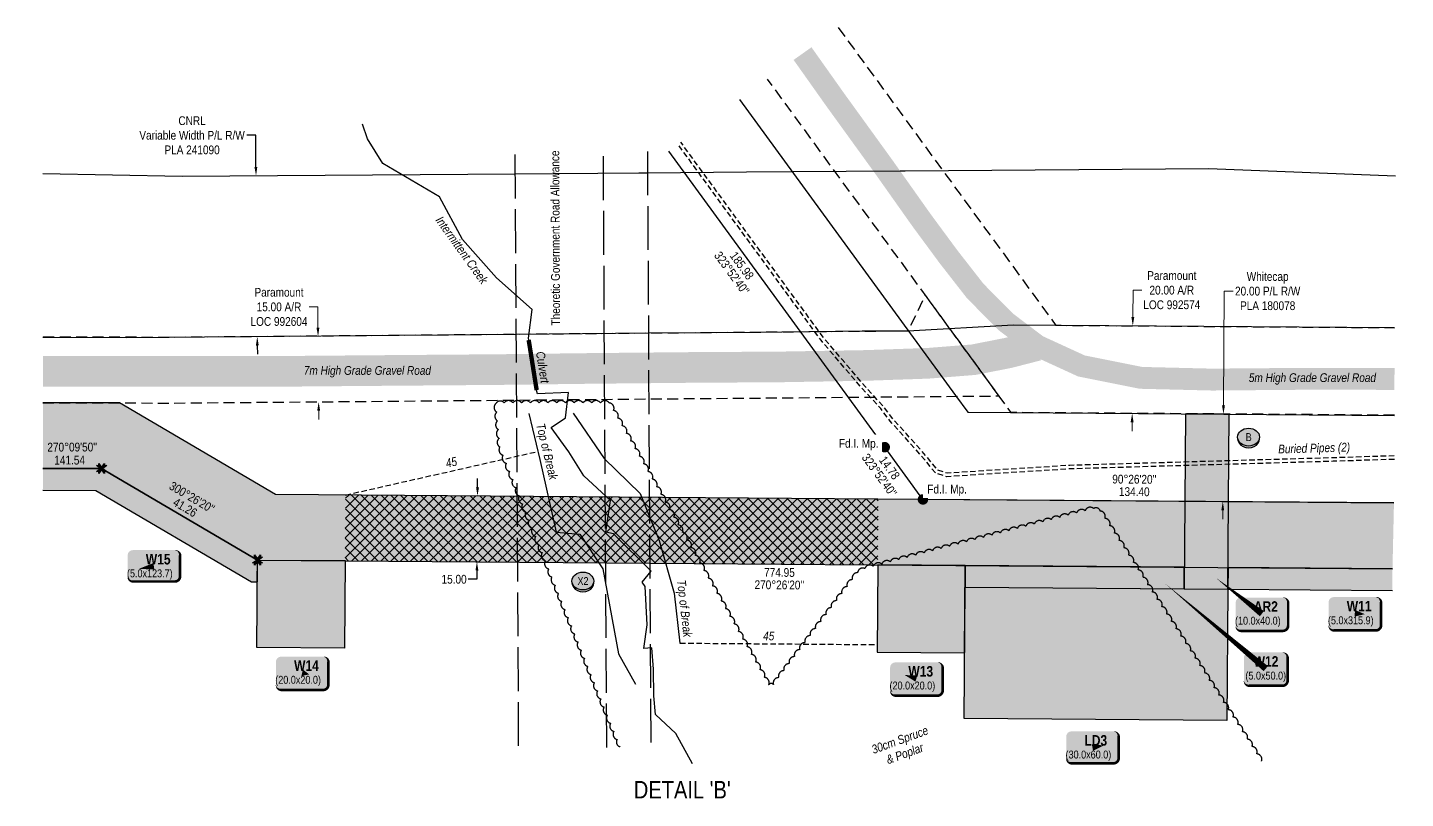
# Model space of a CAD drawing. Extents: x 521099 to 549685, y 6023217 to 6034691.
# Drawn here: x 530875 to 532448, y 6029179 to 6030059 of the extents above; entities that cross this region are included whole.
import ezdxf
from ezdxf.enums import TextEntityAlignment as Align

# ---------------------------------------------------------------- set-up
doc = ezdxf.new("R2010")
doc.units = 0
doc.header["$LTSCALE"] = 5
doc.header["$PDSIZE"] = 0.5
for name, pattern in [('0', [1, 1, 0]), ('foc-ACCESSROAD', [3.75, 2.5, -1.25]), ('foc-TIELINE', [1.875, 1.25, -0.625]), ('foc-TOPO', [1, 0.2, -0.8]), ('foc-UNSURVEYED', [12.5, 10, -2.5]), ('UG_PIPE', [1.875, 1.25, -0.625])]:
    doc.linetypes.add(name, pattern=pattern)
doc.layers.get('Defpoints').update_dxf_attribs({"color": 9})
for name, color, linetype, lineweight in [('AS-GENERAL', 48, 'Continuous', 18), ('C-RW-T', 13, 'Continuous', 9), ('F-AR-T', 190, 'Continuous', 9), ('T-TEXT', 48, 'Continuous', 18), ('T-TIE-T', 201, 'Continuous', 18)]:
    doc.layers.add(name, color=color, linetype=linetype, lineweight=lineweight)
for name, color, linetype in [('AS-PIPE-UG', 44, 'UG_PIPE'), ('AS-PIPE-UG-T', 44, 'Continuous'), ('AS-ROADS', 254, 'Continuous'), ('C-RW', 13, 'Continuous'), ('DETAIL-T', 7, 'Continuous'), ('F-AR', 190, 'foc-ACCESSROAD'), ('F-RW', 190, 'Continuous'), ('L-BD', 7, 'Continuous'), ('L-MON', 1, 'Continuous'), ('L-MON-T', 1, 'Continuous'), ('L-ROAD-T', 7, 'Continuous'), ('L-USEC', 7, 'foc-UNSURVEYED'), ('P-CROSSINGS', 250, 'Continuous'), ('P-PROPOSED', 10, 'Continuous'), ('P-PROPOSED-H', 21, 'Continuous'), ('P-TEMP-BLOCKS', 250, 'Continuous'), ('P-TEMP-BLUE-BORE-H', 131, 'Continuous'), ('P-TEMP-H', 41, 'Continuous'), ('P-TEMP-NO CUT-H', 104, 'Continuous'), ('P-TEMP_WORKSPACE', 46, 'Continuous'), ('P-TXT', 4, 'Continuous'), ('T-BUSH', 110, '0'), ('T-BUSH-T', 110, 'Continuous'), ('T-CREEK', 160, 'Continuous'), ('T-GENERAL', 48, 'foc-TOPO'), ('T-SLOPE', 48, 'Continuous'), ('T-TIE', 201, 'foc-TIELINE'), ('T-WATER-T', 170, 'Continuous')]:
    doc.layers.add(name, color=color, linetype=linetype)
doc.styles.add('80', font='ARIALN.TTF', dxfattribs={"height": 10})
doc.styles.add('80CG', font='ARIALN.TTF', dxfattribs={"height": 10})
doc.styles.add('80L', font='ARIALN.TTF', dxfattribs={"height": 10})
doc.styles.add('80LS', font='ARIALNI.TTF', dxfattribs={"height": 10})
doc.styles.add('BOLD', font='ARIALNB.TTF')
doc.styles.add('Crossing', font='ARIALN.TTF', dxfattribs={"height": 10})
doc.styles.add('foc-LtypeFont', font='ARIALN.TTF', dxfattribs={"height": 7.35})
doc.linetypes.add('foc-TOPO-flowdirection-NOLINE', pattern='A,0,[">",foc-LtypeFont,S=0.3,R=0,X=0,Y=-0.945],-20,[">",foc-LtypeFont,S=0.3,R=0,X=0,Y=-0.945],0', length=20)
doc.dimstyles.new('Compass 5 000', dxfattribs={"dimscale": 5, "dimtxt": 9, "dimasz": 2, "dimexe": 0.2, "dimexo": 0.0625, "dimgap": 0.5, "dimtad": 0, "dimtih": 1, "dimtoh": 1, "dimzin": 0, "dimdsep": 46, "dimtxsty": '80CG', "dimcen": 0.1, "dimse1": 1, "dimse2": 1, "dimclrd": 256, "dimclrt": 256, "dimaunit": 1, "dimadec": 4, "dimazin": 0, "dimtfac": 0.06, "dimtofl": 0, "dimtmove": 0, "dimatfit": 1, "dimfxl": 0.2, "dimtolj": 1, "dimtzin": 0, "dimlwd": -1, "dimarcsym": 0})

# ---------------------------------------------------------------- blocks, each defined once
blk = doc.blocks.new('*U654')
h = blk.add_hatch(color=191)
edge = h.paths.add_edge_path()
edge.add_line((-24, -18), (24, -18))
edge.add_arc((24, -12), 6, 270, 360)
edge.add_line((30, -12), (30, 12.5))
edge.add_arc((24, 12.5), 6, 0, 90)
edge.add_line((24, 18.5), (-24, 18.5))
edge.add_arc((-24, 12.5), 6, 90, 180)
edge.add_line((-30, 12.5), (-30, -12))
edge.add_arc((-24, -12), 6, 180, 270)
at = {"color": 250, "flags": 128}
blk.add_lwpolyline([(-24, -18, 3, 3, 0), (24, -18, 3, 3, 0.414214), (30, -12, 3, 3, 0), (30, 12.5, 3, 0, 0.414214), (24, 18.5, 0, 0, 0), (-24, 18.5, 0, 0, 0.414214), (-30, 12.5, 0, 0, 0), (-30, -12, 0, 3, 0.414214)], format="xyseb", close=True, dxfattribs=at)
at = {"flags": 128}
blk.add_lwpolyline([(12.8, 2.4, 0, 7.5, 0), (0, 0, 0, 0, 0)], format="xyseb", dxfattribs=at)
at = {"color": 250}
for tag, p, height, style in [('TEMP_AREA_W1_001', (-9.2, 2.2), 12, 'BOLD'), ('ENTER_TEXT_001', (-30.7, -12.5), 9, '80')]:
    blk.add_attdef(tag, p, '', height=height, dxfattribs=dict(at, style=style))
blk = doc.blocks.new('*U657')
h = blk.add_hatch(color=191)
edge = h.paths.add_edge_path()
edge.add_line((-24, -17.3), (24, -17.3))
edge.add_arc((24, -11.3), 6, 270, 360)
edge.add_line((30, -11.3), (30, 12.5))
edge.add_arc((24, 12.5), 6, 0, 90)
edge.add_line((24, 18.5), (-24, 18.5))
edge.add_arc((-24, 12.5), 6, 90, 180)
edge.add_line((-30, 12.5), (-30, -11.3))
edge.add_arc((-24, -11.3), 6, 180, 270)
at = {"color": 250, "flags": 128}
blk.add_lwpolyline([(-24, -17.3, 3, 3, 0), (24, -17.3, 3, 3, 0.414214), (30, -11.3, 3, 3, 0), (30, 12.5, 3, 0, 0.414214), (24, 18.5, 0, 0, 0), (-24, 18.5, 0, 0, 0.414214), (-30, 12.5, 0, 0, 0), (-30, -11.3, 0, 3, 0.414214)], format="xyseb", close=True, dxfattribs=at)
at = {"flags": 128}
blk.add_lwpolyline([(-17, -2.8, 0, 7.5, 0), (0, 0, 0, 0, 0)], format="xyseb", dxfattribs=at)
at = {"color": 250}
for tag, p, height, style in [('TEMP_AREA_W1_001', (-9.2, 2.2), 12, 'BOLD'), ('ENTER_TEXT_001', (-30.7, -12.5), 9, '80')]:
    blk.add_attdef(tag, p, '', height=height, dxfattribs=dict(at, style=style))
blk = doc.blocks.new('*U655')
h = blk.add_hatch(color=191)
edge = h.paths.add_edge_path()
edge.add_line((-24, -19.6), (24, -19.6))
edge.add_arc((24, -13.6), 6, 270, 360)
edge.add_line((30, -13.6), (30, 12.5))
edge.add_arc((24, 12.5), 6, 0, 90)
edge.add_line((24, 18.5), (-24, 18.5))
edge.add_arc((-24, 12.5), 6, 90, 180)
edge.add_line((-30, 12.5), (-30, -13.6))
edge.add_arc((-24, -13.6), 6, 180, 270)
at = {"color": 250, "flags": 128}
blk.add_lwpolyline([(-24, -19.6, 3, 3, 0), (24, -19.6, 3, 3, 0.414214), (30, -13.6, 3, 3, 0), (30, 12.5, 3, 0, 0.414214), (24, 18.5, 0, 0, 0), (-24, 18.5, 0, 0, 0.414214), (-30, 12.5, 0, 0, 0), (-30, -13.6, 0, 3, 0.414214)], format="xyseb", close=True, dxfattribs=at)
at = {"flags": 128}
blk.add_lwpolyline([(-13.2, 3.9, 0, 7.5, 0), (0, 0, 0, 0, 0)], format="xyseb", dxfattribs=at)
at = {"color": 250}
for tag, p, height, style in [('TEMP_AREA_W1_001', (-9.2, 2.2), 12, 'BOLD'), ('ENTER_TEXT_001', (-30.7, -12.5), 9, '80')]:
    blk.add_attdef(tag, p, '', height=height, dxfattribs=dict(at, style=style))
blk = doc.blocks.new('*U656')
h = blk.add_hatch(color=191)
edge = h.paths.add_edge_path()
edge.add_line((-24, -19.6), (24, -19.6))
edge.add_arc((24, -13.6), 6, 270, 360)
edge.add_line((30, -13.6), (30, 12.5))
edge.add_arc((24, 12.5), 6, 0, 90)
edge.add_line((24, 18.5), (-24, 18.5))
edge.add_arc((-24, 12.5), 6, 90, 180)
edge.add_line((-30, 12.5), (-30, -13.6))
edge.add_arc((-24, -13.6), 6, 180, 270)
at = {"color": 250, "flags": 128}
blk.add_lwpolyline([(-24, -19.6, 3, 3, 0), (24, -19.6, 3, 3, 0.414214), (30, -13.6, 3, 3, 0), (30, 12.5, 3, 0, 0.414214), (24, 18.5, 0, 0, 0), (-24, 18.5, 0, 0, 0.414214), (-30, 12.5, 0, 0, 0), (-30, -13.6, 0, 3, 0.414214)], format="xyseb", close=True, dxfattribs=at)
at = {"flags": 128}
blk.add_lwpolyline([(8, -1.8, 0, 7.5, 0), (0, 0, 0, 0, 0)], format="xyseb", dxfattribs=at)
at = {"color": 250}
for tag, p, height, style in [('TEMP_AREA_W1_001', (-9.2, 2.2), 12, 'BOLD'), ('ENTER_TEXT_001', (-30.7, -12.5), 9, '80')]:
    blk.add_attdef(tag, p, '', height=height, dxfattribs=dict(at, style=style))
blk = doc.blocks.new('xing2')
h = blk.add_hatch(color=50)
h.dxf.hatch_style = 1
edge = h.paths.add_edge_path()
edge.add_ellipse((0, 0), major_axis=(-12.5, 0), ratio=0.816297, start_angle=0, end_angle=360)
h = blk.add_hatch(color=250)
h.dxf.hatch_style = 1
edge = h.paths.add_edge_path()
edge.add_ellipse((0, -2), major_axis=(-12.5, 0), ratio=0.816297, start_angle=0, end_angle=180)
edge.add_line((12.5, -2), (12.5, 0))
edge.add_ellipse((0, 0), major_axis=(-12.5, 0), ratio=0.816297, start_angle=0, end_angle=180, ccw=False)
edge.add_line((-12.5, 0), (-12.5, -2))
at = {"color": 250}
blk.add_ellipse((0, 0), major_axis=(-12.5, 0), ratio=0.816297, dxfattribs=at)
blk.add_ellipse((0, -2), major_axis=(-12.5, 0), ratio=0.816297, start_param=0, end_param=3.141593, dxfattribs=at)
at = {"color": 250, "style": 'Crossing'}
blk.add_attdef('CROSSING', text='', height=9, dxfattribs=at).set_placement((0.1, 0), align=Align.MIDDLE_CENTER)
at = {"color": 250, "style": 'Crossing', "flags": 1}
for tag, p in [('OWNER', (0.1, -12.5)), ('DESCRIPTION', (0.1, -25.8)), ('LOCATION', (0.1, -39.3)), ('DWG_REF', (0.1, -52.8))]:
    blk.add_attdef(tag, text='', height=9, dxfattribs=at).set_placement(p, align=Align.MIDDLE_CENTER)
blk = doc.blocks.new('TEMP')
h = blk.add_hatch(color=255)
h.dxf.hatch_style = 1
h.paths.add_polyline_path([(-1.15, -0.67), (-0.67, -0.67), (-0.67, -1.15), (0, -0.25), (0.67, -1.15), (0.67, -0.67), (1.15, -0.67), (0.25, 0), (1.15, 0.67), (0.67, 0.67), (0.67, 1.15), (0, 0.25), (-0.67, 1.15), (-0.67, 0.67), (-1.15, 0.67), (-0.25, 0)])
h = blk.add_hatch(color=1)
h.dxf.hatch_style = 1
h.paths.add_polyline_path([(0, 0.08), (-0.57, 0.85), (-0.57, 0.57), (-0.85, 0.57), (-0.08, 0), (-0.85, -0.57), (-0.57, -0.57), (-0.57, -0.85), (0, -0.08), (0.57, -0.85), (0.57, -0.57), (0.85, -0.57), (0.08, 0), (0.85, 0.57), (0.57, 0.57), (0.57, 0.85)])
at = {"color": 1}
for p, q in [((-0.08, 0), (0.08, 0)), ((0, 0.08), (0, -0.08))]:
    blk.add_line(p, q, dxfattribs=at)
at = {"color": 255, "flags": 128}
blk.add_lwpolyline([(-0.25, 0), (-1.15, 0.67), (-0.67, 0.67), (-0.67, 1.15), (0, 0.25), (0.67, 1.15), (0.67, 0.67), (1.15, 0.67), (0.25, 0), (1.15, -0.67), (0.67, -0.67), (0.67, -1.15), (0, -0.25), (-0.67, -1.15), (-0.67, -0.67), (-1.15, -0.67)], close=True, dxfattribs=at)
at = {"color": 1, "flags": 128}
blk.add_lwpolyline([(-0.08, 0), (-0.85, 0.57), (-0.57, 0.57), (-0.57, 0.85), (0, 0.08), (0.57, 0.85), (0.57, 0.57), (0.85, 0.57), (0.08, 0), (0.85, -0.57), (0.57, -0.57), (0.57, -0.85), (0, -0.08), (-0.57, -0.85), (-0.57, -0.57), (-0.85, -0.57)], close=True, dxfattribs=at)
blk = doc.blocks.new('fdia')
at = {"color": 255, "const_width": 1}
blk.add_lwpolyline([(-0.5, 0, 1), (0.5, 0, 1)], format="xyb", close=True, dxfattribs=at)
blk = doc.blocks.new('Fdiaa')
blk.add_blockref('fdia', (0, 0))
blk = doc.blocks.new('fdib')
at = {"color": 1, "const_width": 1.6}
blk.add_lwpolyline([(-0.4, 0, 1), (0.4, 0, 1)], format="xyb", close=True, dxfattribs=at)
at = {"color": 1}
blk.add_circle((0, 0), 0.8, dxfattribs=at)
blk = doc.blocks.new('Fdibb')
blk.add_blockref('fdib', (0, 0))
blk = doc.blocks.new('fdicc')
for name in ['Fdibb', 'Fdiaa']:
    blk.add_blockref(name, (0, 0))
blk = doc.blocks.new('FDI')
blk.add_blockref('fdicc', (0, 0))
blk = doc.blocks.new('*D658')
at = {"layer": 'C-RW-T', "transparency": 16777216}
for p, q in [((532240, 6029628.2), (532240.9, 6029758.5)), ((532240.9, 6029758.5), (532250.9, 6029758.5)), ((532239.1, 6029508.1), (532239.1, 6029498.1))]:
    blk.add_line(p, q, dxfattribs=at)
at = {"layer": 'C-RW-T', "linetype": 'Continuous', "transparency": 16777216}
for points in [[(532238.3, 6029628.2), (532241.7, 6029628.2), (532239.9, 6029618.2)], [(532237.5, 6029508.1), (532240.8, 6029508.1), (532239.2, 6029518.1)]]:
    blk.add_solid(points, dxfattribs=at)
at = {"layer": 'Defpoints', "color": 0, "linetype": 'Continuous', "transparency": 16777216}
for p in [(532239.9, 6029618.2), (532298.5, 6029617.8), (532297.8, 6029517.7)]:
    blk.add_point(p, dxfattribs=at)
at = {"layer": 'C-RW-T', "linetype": 'Continuous', "transparency": 16777216, "insert": (532290.4, 6029758.5), "char_height": 10, "attachment_point": 5, "style": '80CG'}
blk.add_mtext('\\A1;Whitecap\\P20.00 P/L R/W\\PPLA 180078', dxfattribs=at)
blk = doc.blocks.new('*D659')
at = {"layer": 'Defpoints', "color": 0, "linetype": 'Continuous', "transparency": 16777216}
for p in [(532136.5, 6029718.9), (532191.8, 6029718.5), (532191.1, 6029618.5)]:
    blk.add_point(p, dxfattribs=at)
at = {"layer": 'F-AR-T', "transparency": 16777216}
for p, q in [((532136.5, 6029728.9), (532136.8, 6029759.6)), ((532136.8, 6029759.6), (532146.8, 6029759.6)), ((532135.7, 6029608.8), (532135.6, 6029598.8))]:
    blk.add_line(p, q, dxfattribs=at)
at = {"layer": 'F-AR-T', "linetype": 'Continuous', "transparency": 16777216}
for points in [[(532134.9, 6029728.9), (532138.2, 6029728.9), (532136.5, 6029718.9)], [(532134, 6029608.9), (532137.4, 6029608.8), (532135.8, 6029618.8)]]:
    blk.add_solid(points, dxfattribs=at)
at = {"layer": 'F-AR-T', "linetype": 'Continuous', "transparency": 16777216, "insert": (532181, 6029759.6), "char_height": 10, "attachment_point": 5, "style": '80CG'}
blk.add_mtext('\\A1;Paramount\\P20.00 A/R\\PLOC 992574', dxfattribs=at)
blk = doc.blocks.new('*D660')
at = {"layer": 'Defpoints', "color": 0, "linetype": 'Continuous', "transparency": 16777216}
for p in [(531198.2, 6029706.8), (531206.8, 6029706.8), (531198.8, 6029631.8)]:
    blk.add_point(p, dxfattribs=at)
at = {"layer": 'F-AR-T', "transparency": 16777216}
for p, q in [((531206.5, 6029740.5), (531196.5, 6029740.5)), ((531206.7, 6029716.8), (531206.5, 6029740.5)), ((531207.5, 6029621.9), (531207.6, 6029611.9))]:
    blk.add_line(p, q, dxfattribs=at)
at = {"layer": 'F-AR-T', "linetype": 'Continuous', "transparency": 16777216}
for points in [[(531208.3, 6029716.9), (531205, 6029716.8), (531206.8, 6029706.8)], [(531209.2, 6029621.9), (531205.8, 6029621.9), (531207.4, 6029631.9)]]:
    blk.add_solid(points, dxfattribs=at)
at = {"layer": 'F-AR-T', "linetype": 'Continuous', "transparency": 16777216, "insert": (531162.2, 6029740.5), "char_height": 10, "attachment_point": 5, "style": '80CG'}
blk.add_mtext('\\A1;Paramount\\P15.00 A/R\\PLOC 992604', dxfattribs=at)
blk = doc.blocks.new('*D661')
at = {"layer": 'Defpoints', "color": 0, "linetype": 'Continuous', "transparency": 16777216}
for p in [(532329.7, 6029517.5), (531388.1, 6029449.5), (532329.1, 6029442.5)]:
    blk.add_point(p, dxfattribs=at)
at = {"layer": 'P-TXT', "transparency": 16777216}
for p, q in [((531388.8, 6029534.5), (531388.8, 6029544.5)), ((531388, 6029429.5), (531378, 6029429.5)), ((531388.1, 6029439.5), (531388, 6029429.5))]:
    blk.add_line(p, q, dxfattribs=at)
at = {"layer": 'P-TXT', "linetype": 'Continuous', "transparency": 16777216}
for points in [[(531387.1, 6029534.5), (531390.4, 6029534.5), (531388.7, 6029524.5)], [(531386.4, 6029439.6), (531389.7, 6029439.5), (531388.1, 6029449.5)]]:
    blk.add_solid(points, dxfattribs=at)
at = {"layer": 'P-TXT', "linetype": 'Continuous', "transparency": 16777216, "insert": (531362, 6029429.5), "char_height": 10, "attachment_point": 5, "style": '80CG'}
blk.add_mtext('\\A1;15.00', dxfattribs=at)
blk = doc.blocks.new('*U791')
h = blk.add_hatch(color=191)
edge = h.paths.add_edge_path()
edge.add_line((-24, -19.6), (24, -19.6))
edge.add_arc((24, -13.6), 6, 270, 360)
edge.add_line((30, -13.6), (30, 12.5))
edge.add_arc((24, 12.5), 6, 0, 90)
edge.add_line((24, 18.5), (-24, 18.5))
edge.add_arc((-24, 12.5), 6, 90, 180)
edge.add_line((-30, 12.5), (-30, -13.6))
edge.add_arc((-24, -13.6), 6, 180, 270)
at = {"flags": 128}
blk.add_lwpolyline([(-52.1, 40.6, 0, 7.5, 0), (0, 0, 0, 0, 0)], format="xyseb", dxfattribs=at)
at = {"color": 250, "flags": 128}
blk.add_lwpolyline([(-24, -19.6, 3, 3, 0), (24, -19.6, 3, 3, 0.414214), (30, -13.6, 3, 3, 0), (30, 12.5, 3, 0, 0.414214), (24, 18.5, 0, 0, 0), (-24, 18.5, 0, 0, 0.414214), (-30, 12.5, 0, 0, 0), (-30, -13.6, 0, 3, 0.414214)], format="xyseb", close=True, dxfattribs=at)
at = {"color": 250}
for tag, p, height, style in [('TEMP_AREA_W1_001', (-9.2, 2.2), 12, 'BOLD'), ('ENTER_TEXT_001', (-30.7, -12.5), 9, '80')]:
    blk.add_attdef(tag, p, '', height=height, dxfattribs=dict(at, style=style))
blk = doc.blocks.new('*U792')
h = blk.add_hatch(color=191)
edge = h.paths.add_edge_path()
edge.add_line((-19, -19.6), (19, -19.6))
edge.add_arc((19, -13.6), 6, 270, 360)
edge.add_line((25, -13.6), (25, 12.5))
edge.add_arc((19, 12.5), 6, 0, 90)
edge.add_line((19, 18.5), (-19, 18.5))
edge.add_arc((-19, 12.5), 6, 90, 180)
edge.add_line((-25, 12.5), (-25, -13.6))
edge.add_arc((-19, -13.6), 6, 180, 270)
at = {"flags": 128}
blk.add_lwpolyline([(-115.5, 97.7, 0, 7.5, 0), (0, 0, 0, 0, 0)], format="xyseb", dxfattribs=at)
at = {"color": 250, "flags": 128}
blk.add_lwpolyline([(-19, -19.6, 3, 3, 0), (19, -19.6, 3, 3, 0.414214), (25, -13.6, 3, 3, 0), (25, 12.5, 3, 0, 0.414214), (19, 18.5, 0, 0, 0), (-19, 18.5, 0, 0, 0.414214), (-25, 12.5, 0, 0, 0), (-25, -13.6, 0, 3, 0.414214)], format="xyseb", close=True, dxfattribs=at)
at = {"color": 250}
for tag, p, height, style in [('TEMP_AREA_W1_001', (-9.2, 2.2), 12, 'BOLD'), ('ENTER_TEXT_001', (-30.7, -12.5), 9, '80')]:
    blk.add_attdef(tag, p, '', height=height, dxfattribs=dict(at, style=style))
blk = doc.blocks.new('*U803')
h = blk.add_hatch(color=191)
edge = h.paths.add_edge_path()
edge.add_line((-24, -19.6), (24, -19.6))
edge.add_arc((24, -13.6), 6, 270, 360)
edge.add_line((30, -13.6), (30, 12.5))
edge.add_arc((24, 12.5), 6, 0, 90)
edge.add_line((24, 18.5), (-24, 18.5))
edge.add_arc((-24, 12.5), 6, 90, 180)
edge.add_line((-30, 12.5), (-30, -13.6))
edge.add_arc((-24, -13.6), 6, 180, 270)
at = {"color": 250, "flags": 128}
blk.add_lwpolyline([(-24, -19.6, 3, 3, 0), (24, -19.6, 3, 3, 0.414214), (30, -13.6, 3, 3, 0), (30, 12.5, 3, 0, 0.414214), (24, 18.5, 0, 0, 0), (-24, 18.5, 0, 0, 0.414214), (-30, 12.5, 0, 0, 0), (-30, -13.6, 0, 3, 0.414214)], format="xyseb", close=True, dxfattribs=at)
at = {"flags": 128}
blk.add_lwpolyline([(11.4, -1, 0, 7.5, 0), (0, 0, 0, 0, 0)], format="xyseb", dxfattribs=at)
at = {"color": 250}
for tag, p, height, style in [('TEMP_AREA_W1_001', (-9.2, 2.2), 12, 'BOLD'), ('ENTER_TEXT_001', (-30.7, -12.5), 9, '80')]:
    blk.add_attdef(tag, p, '', height=height, dxfattribs=dict(at, style=style))
blk = doc.blocks.new('Well_proximity')
h = blk.add_hatch(color=191)
h.dxf.hatch_style = 1
edge = h.paths.add_edge_path()
edge.add_ellipse((0, 0), major_axis=(-12.5, 0), ratio=0.816297, start_angle=0, end_angle=360)
h = blk.add_hatch(color=250)
h.dxf.hatch_style = 1
edge = h.paths.add_edge_path()
edge.add_ellipse((0, -2), major_axis=(-12.5, 0), ratio=0.816297, start_angle=0, end_angle=180)
edge.add_line((12.5, -2), (12.5, 0))
edge.add_ellipse((0, 0), major_axis=(-12.5, 0), ratio=0.816297, start_angle=0, end_angle=180, ccw=False)
edge.add_line((-12.5, 0), (-12.5, -2))
at = {"color": 250}
blk.add_ellipse((0, 0), major_axis=(-12.5, 0), ratio=0.816297, dxfattribs=at)
blk.add_ellipse((0, -2), major_axis=(-12.5, 0), ratio=0.816297, start_param=0, end_param=3.141593, dxfattribs=at)
at = {"color": 250, "style": '80L'}
blk.add_attdef('CROSSING', text='', height=9, dxfattribs=at).set_placement((0.1, 0), align=Align.MIDDLE_CENTER)
blk = doc.blocks.new('*D953')
at = {"layer": 'Defpoints', "color": 0, "transparency": 16777216}
for p in [(531048.3, 6029889.7), (531136, 6029890.4), (531049.7, 6029705.8)]:
    blk.add_point(p, dxfattribs=at)
at = {"layer": 'F-RW', "transparency": 16777216}
for p, q in [((531135.6, 6029936.4), (531125.6, 6029936.4)), ((531135.9, 6029900.3), (531135.6, 6029936.4)), ((531137.4, 6029696.5), (531137.5, 6029686.5))]:
    blk.add_line(p, q, dxfattribs=at)
for points in [[(531137.5, 6029900.4), (531134.2, 6029900.3), (531136, 6029890.4)], [(531139.1, 6029696.5), (531135.8, 6029696.4), (531137.4, 6029706.5)]]:
    blk.add_solid(points, dxfattribs=at)
at = {"layer": 'F-RW', "transparency": 16777216, "insert": (531063, 6029936.4), "char_height": 10, "attachment_point": 5, "style": '80CG'}
blk.add_mtext('\\A1;CNRL\\PVariable Width P/L R/W\\PPLA 241090', dxfattribs=at)

msp = doc.modelspace()

# ---------------------------------------------------------------- hatches: boundary and pattern name
at = {"layer": 'P-TEMP-BLUE-BORE-H'}
h = msp.add_hatch(color=256, dxfattribs=at)
h.dxf.hatch_style = 1
h.paths.add_polyline_path([(531845.457, 6029446.116), (531846.032, 6029521.078), (531238.123, 6029525.752), (531237.548, 6029450.793)])
at = {"layer": 'P-TEMP-H'}
h = msp.add_hatch(color=256, dxfattribs=at)
h.dxf.hatch_style = 1
h.paths.add_polyline_path([(532196.606, 6029618.356), (532195.074, 6029418.45), (532245.047, 6029418.067), (532246.578, 6029617.972)])
h = msp.add_hatch(color=256, dxfattribs=at)
h.dxf.hatch_style = 1
h.paths.add_polyline_path([(530965.502, 6029552.669), (530963.167, 6029552.669), (530963.167, 6029550.238), (530959.841, 6029554.739), (530956.514, 6029550.238), (530956.514, 6029552.669), (530954.083, 6029552.669), (530958.584, 6029555.996), (530958.579, 6029555.999), (530892.766, 6029556.188), (530892.766, 6029531.201), (530953.009, 6029531.028), (531130.716, 6029426.605), (531137.416, 6029426.553), (531137.593, 6029450.27), (531134.276, 6029445.782), (531134.276, 6029448.213), (531131.845, 6029448.213), (531136.346, 6029451.54), (531131.473, 6029455.142)])
h = msp.add_hatch(color=256, dxfattribs=at)
h.dxf.hatch_style = 1
h.paths.add_polyline_path([(531236.801, 6029350.847), (531136.856, 6029351.594), (531137.603, 6029451.54), (531237.548, 6029450.793)])
h = msp.add_hatch(color=256, dxfattribs=at)
h.dxf.hatch_style = 1
h.paths.add_polyline_path([(531944.637, 6029345.405), (531945.402, 6029445.351), (531845.457, 6029446.116), (531844.691, 6029346.171)])
h = msp.add_hatch(color=256, dxfattribs=at)
h.dxf.hatch_style = 1
h.paths.add_polyline_path([(532195.265, 6029443.436), (531945.402, 6029445.351), (531945.211, 6029420.364), (532195.074, 6029418.45)])
h = msp.add_hatch(color=256, dxfattribs=at)
h.dxf.hatch_style = 1
h.paths.add_polyline_path([(532432.859, 6029441.616), (532245.238, 6029443.053), (532245.047, 6029418.067), (532432.667, 6029416.63)])
h = msp.add_hatch(color=256, dxfattribs=at)
h.dxf.hatch_style = 1
h.paths.add_polyline_path([(532245.047, 6029418.067), (532243.898, 6029268.149), (531944.062, 6029270.446), (531945.211, 6029420.364)])
at = {"layer": 'P-TEMP-NO CUT-H'}
h = msp.add_hatch(dxfattribs=at)
h.set_pattern_fill('ANSI37', color=256, scale=2.498703625)
h.paths.add_polyline_path([(531845.457, 6029446.116), (531846.032, 6029521.078), (531238.123, 6029525.752), (531237.548, 6029450.793)])

# ---------------------------------------------------------------- linework, layer by layer
at = {"layer": 'AS-GENERAL', "const_width": 4.997, "flags": 128}
msp.add_lwpolyline([(531456.215, 6029645.505), (531447.15, 6029702.73)], dxfattribs=at)
at = {"layer": 'AS-PIPE-UG', "flags": 128}
msp.add_lwpolyline([(532434.922, 6029570.448), (532364.915, 6029568.22), (532064.735, 6029559.56), (531924.57, 6029550.73), (531913.875, 6029554.015), (531901.84, 6029568.985), (531878.25, 6029595.515), (531862.62, 6029612.795), (531851.89, 6029626.985), (531831.135, 6029649.46), (531804.93, 6029680.345), (531783.865, 6029704.955), (531620.798, 6029928.414)], dxfattribs=at)
at = {"layer": 'AS-ROADS', "flags": 128}
for points, const_width in [([(532435.131, 6029658.297), (532335.48, 6029658.44), (532227.11, 6029657.53), (532145.675, 6029659.515), (532077.945, 6029673.07), (532027.71, 6029696.11), (531991.73, 6029723.315), (531956.71, 6029758.645), (531926.02, 6029798.015), (531895.31, 6029839.675), (531852.745, 6029899.855), (531796.56, 6029977.57), (531759.627, 6030029.723)], 24.987), ([(530892.766, 6029666.838), (531055.27, 6029666.86), (531171.17, 6029666.985), (531291.47, 6029667.995), (531411.385, 6029668.935), (531522.62, 6029670.32), (531629.74, 6029671.35), (531735.225, 6029672.01), (531831.17, 6029673.665), (531902.38, 6029676.095), (531954.875, 6029680.23), (531994.635, 6029688.035), (532027.271, 6029696.442)], 34.982)]:
    msp.add_lwpolyline(points, dxfattribs=dict(at, const_width=const_width))
at = {"layer": 'C-RW', "flags": 128}
for points in [[(531687.607, 6029977.167), (531934.182, 6029639.272), (531948.065, 6029620.269), (532435.248, 6029616.628)], [(532434.545, 6029516.683), (531897.03, 6029520.7), (531853.445, 6029580.355), (531606.87, 6029918.251)]]:
    msp.add_lwpolyline(points, dxfattribs=at)
at = {"layer": 'F-AR', "flags": 128}
for points in [[(531800.378, 6030059.46), (532048.783, 6029719.468)], [(532435.248, 6029616.828), (531997.748, 6029619.898), (531719.641, 6030000.544)], [(531983.946, 6029638.789), (531899.782, 6029753.985), (531879.929, 6029712.91), (531038.974, 6029705.692), (530892.766, 6029706.107)], [(532048.755, 6029719.506), (532434.967, 6029716.794)], [(530892.766, 6029631.145), (531039.19, 6029630.73), (531983.909, 6029638.839)]]:
    msp.add_lwpolyline(points, dxfattribs=at)
at = {"layer": 'F-RW'}
for points in [[(530892.766, 6029892.998), (531051.725, 6029889.705), (531431.962, 6029892.617), (531572.645, 6029893.693), (531582.754, 6029893.772), (531695.75, 6029894.638), (531747.903, 6029895.037), (531871.114, 6029895.98), (531876.725, 6029896.023), (532223.412, 6029898.678), (532436.295, 6029890.113)], [(532434.967, 6029716.769), (532000.488, 6029719.812), (531879.929, 6029712.91), (531827.711, 6029712.941), (531705.515, 6029711.459), (531583.794, 6029710.414), (531433.004, 6029709.116), (530988.019, 6029705.29), (530892.766, 6029705.567)]]:
    msp.add_lwpolyline(points, dxfattribs=at)
at = {"layer": 'L-USEC', "flags": 128}
for points in [[(531435.672, 6029239.431), (531431.822, 6029917.256)], [(531536.216, 6029237.535), (531532.352, 6029917.827)], [(531582.616, 6029918.113), (531586.487, 6029236.587)]]:
    msp.add_lwpolyline(points, dxfattribs=at)
at = {"layer": 'P-TEMP_WORKSPACE', "flags": 128}
for points in [[(532196.606, 6029618.356), (532195.074, 6029418.45), (532245.047, 6029418.067), (532246.578, 6029617.972)], [(531236.801, 6029350.847), (531136.856, 6029351.594), (531137.603, 6029451.54), (531237.548, 6029450.793)], [(531944.637, 6029345.405), (531945.402, 6029445.351), (531845.457, 6029446.116), (531844.691, 6029346.171)], [(532195.265, 6029443.436), (531945.402, 6029445.351), (531945.211, 6029420.364), (532195.074, 6029418.45)], [(532245.047, 6029418.067), (532243.898, 6029268.149), (531944.062, 6029270.446), (531945.211, 6029420.364)]]:
    msp.add_lwpolyline(points, close=True, dxfattribs=at)
for points in [[(530892.766, 6029531.201), (530953.009, 6029531.028), (531130.716, 6029426.605), (531137.416, 6029426.553), (531137.603, 6029451.54), (531137.603, 6029451.54), (530959.841, 6029555.996), (530892.766, 6029556.188)], [(532432.859, 6029441.616), (532245.238, 6029443.053), (532245.047, 6029418.067), (532432.667, 6029416.63)]]:
    msp.add_lwpolyline(points, dxfattribs=at)
at = {"layer": 'T-CREEK', "linetype": 'foc-TOPO-flowdirection-NOLINE', "flags": 128}
msp.add_lwpolyline([(531634.23, 6029218.79), (531615.14, 6029253.625), (531591.975, 6029275.29), (531589.77, 6029296.38), (531589.455, 6029326.825), (531587.64, 6029351.17), (531578.445, 6029350.4), (531582.49, 6029377.545), (531580.16, 6029421.405), (531576.67, 6029426.265), (531586.96, 6029438.84), (531544.065, 6029481.55), (531535.07, 6029483.39), (531540.49, 6029519.35), (531510.095, 6029547.69), (531493.085, 6029575.18), (531472.75, 6029602.75), (531489.085, 6029613.86), (531492.55, 6029642.905), (531457.15, 6029641.08), (531456.215, 6029645.505), (531447.15, 6029702.73), (531446.975, 6029704.8), (531450.915, 6029737.72), (531410.565, 6029773.6), (531371.74, 6029817.31), (531345.19, 6029866.015), (531280.86, 6029904.07), (531263.31, 6029932.25), (531257.41, 6029949.06)], dxfattribs=at)
at = {"layer": 'T-CREEK', "flags": 128}
msp.add_lwpolyline([(531634.23, 6029218.79), (531615.14, 6029253.625), (531591.975, 6029275.29), (531589.77, 6029296.38), (531589.455, 6029326.825), (531587.64, 6029351.17), (531578.445, 6029350.4), (531582.49, 6029377.545), (531580.16, 6029421.405), (531576.67, 6029426.265), (531586.96, 6029438.84), (531544.065, 6029481.55), (531535.07, 6029483.39), (531540.49, 6029519.35), (531510.095, 6029547.69), (531493.085, 6029575.18), (531472.75, 6029602.75), (531489.085, 6029613.86), (531492.55, 6029642.905), (531457.15, 6029641.08), (531456.215, 6029645.505), (531447.15, 6029702.73), (531446.975, 6029704.8), (531450.915, 6029737.72), (531410.565, 6029773.6), (531371.74, 6029817.31), (531345.19, 6029866.015), (531280.86, 6029904.07), (531263.31, 6029932.25), (531257.41, 6029949.06)], dxfattribs=at)
at = {"layer": 'T-SLOPE', "flags": 128}
for points in [[(531447.177, 6029618.745), (531459.831, 6029566.109), (531478.625, 6029483.233), (531505.507, 6029481.051), (531531.817, 6029441.383), (531549.633, 6029344.333), (531568.913, 6029309.838)], [(531497.731, 6029619.167), (531533.219, 6029567.264), (531574.525, 6029527.657), (531596.132, 6029473.999), (531613.175, 6029413.868), (531619.782, 6029356.661)]]:
    msp.add_lwpolyline(points, dxfattribs=at)
at = {"layer": 'T-TIE', "flags": 128}
for points in [[(531238.123, 6029525.752), (531457.691, 6029575.543)], [(531619.782, 6029356.661), (531844.759, 6029354.937)]]:
    msp.add_lwpolyline(points, dxfattribs=at)

# ---------------------------------------------------------------- block references
at = {"layer": 'L-MON', "xscale": 4.99740725, "yscale": 4.99740725, "zscale": 4.99740725}
for p in [(531853.445, 6029580.355), (531897.03, 6029520.7)]:
    msp.add_blockref('FDI', p, dxfattribs=at)
at = {"layer": 'L-MON', "color": 5, "xscale": 4.99740725, "yscale": 4.99740725, "zscale": 4.99740725}
for p in [(530959.841, 6029555.996), (531137.603, 6029451.54)]:
    msp.add_blockref('TEMP', p, dxfattribs=at)
at = {"layer": 'P-CROSSINGS', "linetype": 'Continuous', "xscale": 0.99948145, "yscale": 0.99948145, "zscale": 0.99948145}
msp.add_blockref('Well_proximity', (532268.631, 6029591.869), dxfattribs=at).add_auto_attribs({'CROSSING': 'B'})
at = {"layer": 'P-CROSSINGS', "xscale": 0.99948145, "yscale": 0.99948145, "zscale": 4.99740725}
msp.add_blockref('xing2', (531509.007, 6029427.519), dxfattribs=at).add_auto_attribs({'CROSSING': 'X2'})
at = {"layer": 'P-TEMP-BLOCKS', "xscale": 0.99948145, "yscale": 0.99948145, "zscale": 0.99948145}
for name, p, values in [('*U657', (531019.41, 6029444.301), {'TEMP_AREA_W1_001': 'W15', 'ENTER_TEXT_001': '(5.0x123.7)'}), ('*U791', (532283.796, 6029390.235), {'TEMP_AREA_W1_001': 'AR2', 'ENTER_TEXT_001': '(10.0x40.0)'}), ('*U803', (532389.846, 6029390.708), {'TEMP_AREA_W1_001': 'W11', 'ENTER_TEXT_001': '(5.0x315.9)'}), ('*U656', (531188.629, 6029322.774), {'TEMP_AREA_W1_001': 'W14', 'ENTER_TEXT_001': '(20.0x20.0)'}), ('*U655', (531889.578, 6029316.237), {'TEMP_AREA_W1_001': 'W13', 'ENTER_TEXT_001': '(20.0x20.0)'}), ('*U654', (532090.475, 6029237.44), {'TEMP_AREA_W1_001': 'LD3', 'ENTER_TEXT_001': '(30.0x60.0)'})]:
    msp.add_blockref(name, p, dxfattribs=at).add_auto_attribs(values)
at = {"layer": 'P-TEMP-BLOCKS'}
ref = msp.add_blockref('*U792', (532288.239, 6029327.507), dxfattribs=dict(at, xscale=0.99948145, yscale=0.99948145, zscale=0.99948145))
ref.add_attrib('TEMP_AREA_W1_001', 'W12', (532274.437, 6029329.75), dxfattribs={"layer": '0', "color": 250, "height": 11.9938, "style": 'BOLD'})
ref.add_attrib('ENTER_TEXT_001', '(5.0x50.0)', (532265.042, 6029315.043), dxfattribs={"layer": '0', "color": 250, "height": 8.9953, "style": '80'})

# ---------------------------------------------------------------- texts
at = {"layer": 'AS-PIPE-UG-T', "insert": (532302.267, 6029583.129), "char_height": 9.99481, "attachment_point": 1, "rotation": 1.652488, "style": '80L'}
msp.add_mtext_dynamic_manual_height_columns('{\\fArial Narrow|b0|i1|c0|p34;Buried Pipes (2)}', width=81.5311, gutter_width=49.974, heights=[0], dxfattribs=at)
at = {"layer": 'DETAIL-T', "color": 3, "insert": (531622.418, 6029189.303), "char_height": 19.9896, "width": 223.74194, "attachment_point": 5, "style": '80CG'}
msp.add_mtext("DETAIL 'B'", dxfattribs=at)
at = {"layer": 'L-BD', "linetype": 'Continuous', "style": '80L'}
for s, height, rotation, p in [("323°52'40''", 9.99481, 306.1196, (531678.969, 6029779.181)), ('185.98', 9.9948, 306.1196, (531690.474, 6029787.576)), ("323°52'40''", 9.99481, 306.1525, (531847.389, 6029548.406)), ('14.78', 9.9948, 306.1525, (531858.889, 6029556.808)), ("300°26'20''", 9.99481, 329.5607, (531062.932, 6029523.15)), ("90°26'20''", 9.9948, 359.5718, (532138.282, 6029543.783)), ('41.26', 9.9948, 329.5607, (531055.089, 6029511.559)), ('134.40', 9.9948, 359.5718, (532138.175, 6029529.541)), ('774.95', 9.9948, 359.5718, (531733.319, 6029437.402)), ("270°26'20''", 9.99481, 359.5718, (531733.213, 6029423.16))]:
    msp.add_text(s, height=height, rotation=rotation, dxfattribs=at).set_placement(p, align=Align.MIDDLE)
at = {"layer": 'L-BD', "style": '80L'}
for s, height, p in [("270°09'50''", 9.99481, (530926.251, 6029580.476)), ('141.54', 9.9948, (530923.273, 6029565.532))]:
    msp.add_text(s, height=height, rotation=0.1584, dxfattribs=at).set_placement(p, align=Align.MIDDLE)
at = {"layer": 'L-ROAD-T', "style": '80L'}
msp.add_text('Theoretic Government Road Allowance', height=9.99481, rotation=90.270788, dxfattribs=at).set_placement((531477.445, 6029819.157), align=Align.MIDDLE_CENTER)
at = {"layer": 'T-BUSH-T', "insert": (531868.946, 6029250.933), "char_height": 9.99481, "width": 69.46668, "attachment_point": 2, "rotation": 20, "style": '80LS'}
msp.add_mtext('30cm Spruce\\P& Poplar', dxfattribs=at)
at = {"layer": 'T-GENERAL', "linetype": 'Continuous', "insert": (531465.279, 6029690.321), "char_height": 9.99481, "attachment_point": 1, "rotation": 279.001417, "style": '80L'}
msp.add_mtext_dynamic_manual_height_columns('{\\fArial Narrow|b0|i1|c0|p34;Culvert}', width=19.38159, gutter_width=49.974, heights=[0], dxfattribs=at)
at = {"layer": 'T-TEXT', "linetype": 'Continuous', "char_height": 9.99481, "attachment_point": 1, "style": '80L'}
for s, insert in [('{\\fArial Narrow|b0|i1|c0|p34;7m High Grade Gravel Road}', (531190.548, 6029672.993)), ('{\\fArial Narrow|b0|i1|c0|p34;5m High Grade Gravel Road}', (532268.933, 6029664.755))]:
    msp.add_mtext_dynamic_manual_height_columns(s, width=145.76107, gutter_width=49.974, heights=[0], dxfattribs=dict(at, insert=insert))
for insert, rotation in [((531465.33, 6029608.459), 283.517325), ((531626.254, 6029429.399), 276.588008)]:
    msp.add_mtext_dynamic_manual_height_columns('{\\fArial Narrow|b0|i1|c0|p34;Top of Break}', width=66.26617, gutter_width=49.974, heights=[0], dxfattribs=dict(at, insert=insert, rotation=rotation))
at = {"layer": 'T-TIE-T', "char_height": 9.99481, "attachment_point": 1, "style": '80L'}
for insert, rotation in [((531351.498, 6029566.643), 12.776937), ((531714.678, 6029369.919), 359.561028)]:
    msp.add_mtext_dynamic_manual_height_columns('{\\fArial Narrow|b0|i1|c0|p34;45}', width=13.01958, gutter_width=249.87, heights=[0], dxfattribs=dict(at, insert=insert, rotation=rotation))
at = {"layer": 'T-WATER-T', "insert": (531348.227, 6029845.501), "char_height": 9.99481, "width": 91.70999, "attachment_point": 1, "rotation": 305.673598, "style": '80L'}
msp.add_mtext('\\pi0.32609;{\\fArial Narrow|b0|i1|c0|p34;Intermittent Creek}', dxfattribs=at)

# ---------------------------------------------------------------- dimensions: what is measured, and where the dimension line sits
at = {"layer": 'C-RW-T', "color": 5, "linetype": 'Continuous'}
dim = msp.add_linear_dim(base=(532239.916, 6029618.199), p1=(532297.835, 6029517.704), p2=(532298.537, 6029617.787), angle=89.597917, text='Whitecap\\P20.00 P/L R/W\\PPLA 180078', dimstyle='Compass 5 000', dxfattribs=at)
dim.commit()
dim.dimension.update_dxf_attribs({"geometry": '*D658', "text_midpoint": (532290.44, 6029758.483), "dimtype": 161})
at = {"layer": 'F-AR-T', "color": 5, "linetype": 'Continuous'}
for base, p1, p2, angle, text, picture, middle in [((532136.466, 6029718.89), (532191.089, 6029618.453), (532191.791, 6029718.502), 89.597629, 'Paramount\\P20.00 A/R\\PLOC 992574', '*D659', (532181.043, 6029759.584)), ((531206.755, 6029706.848), (531198.833, 6029631.845), (531198.17, 6029706.772), 90.506726, 'Paramount\\P15.00 A/R\\PLOC 992604', '*D660', (531162.168, 6029740.466))]:
    dim = msp.add_linear_dim(base=base, p1=p1, p2=p2, angle=angle, text=text, dimstyle='Compass 5 000', dxfattribs=at)
    dim.commit()
    dim.dimension.update_dxf_attribs({"geometry": picture, "text_midpoint": middle, "dimtype": 161})
at = {"layer": 'F-RW'}
dim = msp.add_linear_dim(base=(531135.955, 6029890.35), p1=(531049.74, 6029705.784), p2=(531048.332, 6029889.679), angle=90.438702, text='CNRL\\PVariable Width P/L R/W\\PPLA 241090', dimstyle='Compass 5 000', dxfattribs=at)
dim.commit()
dim.dimension.update_dxf_attribs({"geometry": '*D953', "text_midpoint": (531063.017, 6029936.411), "dimtype": 161})

# ---------------------------------------------------------------- next in the draw order: texts
at = {"layer": 'L-MON-T', "linetype": 'Continuous', "char_height": 9.9948, "attachment_point": 1, "style": '80L', "bg_fill": 2}
for insert in [(531801.117, 6029589.691), (531902.036, 6029537.455)]:
    msp.add_mtext_dynamic_manual_height_columns('Fd.I. Mp.', width=44.30621, gutter_width=49.974, heights=[0], dxfattribs=dict(at, insert=insert))

# ---------------------------------------------------------------- next in the draw order: hatches: boundary and pattern name
at = {"layer": 'P-PROPOSED-H'}
h = msp.add_hatch(color=256, dxfattribs=at)
h.dxf.hatch_style = 1
h.paths.add_polyline_path([(532434.542, 6029516.568), (531158.257, 6029526.348), (530980.334, 6029630.898), (530892.766, 6029631.149), (530892.766, 6029556.188), (530959.841, 6029555.996), (531137.603, 6029451.54), (532432.859, 6029441.616)])

# ---------------------------------------------------------------- next in the draw order: linework, layer by layer
at = {"layer": 'AS-PIPE-UG', "flags": 128}
msp.add_lwpolyline([(532435.049, 6029566.452), (532365.036, 6029564.224), (532064.918, 6029555.566), (531924.093, 6029546.694), (531911.528, 6029550.554), (531898.786, 6029566.403), (531875.273, 6029592.846), (531859.537, 6029610.243), (531848.819, 6029624.417), (531828.141, 6029646.809), (531801.887, 6029677.752), (531780.727, 6029702.473), (531617.569, 6029926.058)], dxfattribs=at)
at = {"layer": 'P-PROPOSED', "flags": 128}
for points in [[(532434.542, 6029516.568), (531158.257, 6029526.348), (530980.334, 6029630.898), (530892.766, 6029631.149)], [(530892.766, 6029556.188), (530959.841, 6029555.996), (531137.603, 6029451.54), (532432.859, 6029441.616)]]:
    msp.add_lwpolyline(points, dxfattribs=at)
at = {"layer": 'T-BUSH', "flags": 128}
msp.add_lwpolyline([(532283.368, 6029221.776, 0.52056705), (532277.954, 6029230.178, 0.52056705), (532272.54, 6029238.579, 0.52056705), (532267.126, 6029246.98, 0.52056705), (532261.712, 6029255.382, 0.52056705), (532256.297, 6029263.783, 0.52056705), (532250.883, 6029272.184, 0.52056705), (532245.469, 6029280.586, 0.52056705), (532240.055, 6029288.987, 0.52056705), (532234.641, 6029297.389, 0.52056705), (532229.227, 6029305.79, 0.52056705), (532223.812, 6029314.191, 0.52056705), (532218.398, 6029322.593, 0.52056705), (532212.984, 6029330.994, 0.52056705), (532207.57, 6029339.395, 0.52056705), (532202.156, 6029347.797, 0.52056705), (532196.742, 6029356.198, 0.52056705), (532191.327, 6029364.6, 0.52056705), (532185.913, 6029373.001, 0.52056705), (532180.499, 6029381.402, 0.52056705), (532175.085, 6029389.804, 0.52056705), (532169.671, 6029398.205, 0.52056705), (532164.257, 6029406.606, 0.52056705), (532158.843, 6029415.008, 0.52056705), (532153.428, 6029423.409, 0.52056705), (532148.014, 6029431.811, 0.52056705), (532142.6, 6029440.212, 0.52056705), (532137.186, 6029448.613, 0.52056705), (532131.772, 6029457.015, 0.52056705), (532126.358, 6029465.416, 0.52056705), (532120.943, 6029473.818, 0.52056705), (532115.529, 6029482.219, 0.52056705), (532110.115, 6029490.62, 0.52056705), (532104.701, 6029499.022, 0.52056705), (532099.287, 6029507.423, 0.52056705), (532091.753, 6029510.374, 0.52056705), (532082.086, 6029507.836, 0.52056705), (532072.419, 6029505.298, 0.52056705), (532062.752, 6029502.76, 0.52056705), (532053.085, 6029500.222, 0.52056705), (532043.417, 6029497.684, 0.52056705), (532033.75, 6029495.146, 0.52056705), (532024.083, 6029492.608, 0.52056705), (532014.416, 6029490.07, 0.52056705), (532004.749, 6029487.532, 0.52056705), (531995.081, 6029484.994, 0.52056705), (531985.414, 6029482.456, 0.52056705), (531975.747, 6029479.918, 0.52056705), (531966.08, 6029477.38, 0.52056705), (531956.412, 6029474.842, 0.52056705), (531946.745, 6029472.304, 0.52056705), (531937.078, 6029469.766, 0.52056705), (531927.411, 6029467.228, 0.52056705), (531917.744, 6029464.69, 0.52056705), (531908.076, 6029462.152, 0.52056705), (531898.409, 6029459.614, 0.52056705), (531888.742, 6029457.076, 0.52056705), (531879.075, 6029454.538, 0.52056705), (531869.408, 6029452, 0.52056705), (531859.74, 6029449.462, 0.52056705), (531850.073, 6029446.925, 0.52056705), (531840.406, 6029444.387, 0.52056705), (531830.739, 6029441.849, 0.52056705), (531822.529, 6029437.142, 0.52056705), (531816.526, 6029429.151, 0.52056705), (531810.523, 6029421.159, 0.52056705), (531804.52, 6029413.168, 0.52056705), (531798.517, 6029405.177, 0.52056705), (531792.514, 6029397.185, 0.52056705), (531786.511, 6029389.194, 0.52056705), (531780.508, 6029381.203, 0.52056705), (531774.506, 6029373.211, 0.52056705), (531768.503, 6029365.22, 0.52056705), (531762.5, 6029357.229, 0.52056705), (531756.497, 6029349.237, 0.52056705), (531750.494, 6029341.246, 0.52056705), (531744.491, 6029333.254, 0.52056705), (531738.488, 6029325.263, 0.52056705), (531732.486, 6029317.272, 0.52056705), (531726.483, 6029309.28, 0.52056705), (531720.977, 6029308.936, 0.52056705), (531716.059, 6029317.637, 0.52056705), (531711.14, 6029326.338, 0.52056705), (531706.222, 6029335.039, 0.52056705), (531701.304, 6029343.74, 0.52056705), (531696.386, 6029352.441, 0.52056705), (531691.468, 6029361.142, 0.52056705), (531686.55, 6029369.843, 0.52056705), (531681.632, 6029378.544, 0.52056705), (531676.713, 6029387.245, 0.52056705), (531671.795, 6029395.946, 0.52056705), (531666.877, 6029404.647, 0.52056705), (531661.959, 6029413.348, 0.52056705), (531657.041, 6029422.049, 0.52056705), (531652.123, 6029430.75, 0.52056705), (531647.205, 6029439.451, 0.52056705), (531642.286, 6029448.152, 0.52056705), (531637.368, 6029456.853, 0.52056705), (531632.45, 6029465.554, 0.52056705), (531627.532, 6029474.255, 0.52056705), (531622.614, 6029482.957, 0.52056705), (531617.696, 6029491.658, 0.52056705), (531612.778, 6029500.359, 0.52056705), (531607.859, 6029509.06, 0.52056705), (531602.941, 6029517.761, 0.52056705), (531598.023, 6029526.462, 0.52056705), (531593.105, 6029535.163, 0.52056705), (531588.187, 6029543.864, 0.52056705), (531583.269, 6029552.565, 0.52056705), (531578.351, 6029561.266, 0.52056705), (531573.432, 6029569.967, 0.52056705), (531568.514, 6029578.668, 0.52056705), (531563.596, 6029587.369, 0.52056705), (531558.678, 6029596.07, 0.52056705), (531553.76, 6029604.771, 0.52056705), (531548.842, 6029613.472, 0.52056705), (531543.923, 6029622.173, 0.52056705), (531539.005, 6029630.874, 0.52056705), (531529.067, 6029630.967, 0.52056705), (531519.072, 6029630.963, 0.52056705), (531509.077, 6029630.959, 0.52056705), (531499.082, 6029630.954, 0.52056705), (531489.088, 6029630.95, 0.52056705), (531479.093, 6029630.946, 0.52056705), (531469.098, 6029630.942, 0.52056705), (531459.103, 6029630.938, 0.52056705), (531449.108, 6029630.934, 0.52056705), (531439.114, 6029630.93, 0.52056705), (531429.119, 6029630.926, 0.52056705), (531419.124, 6029630.922, 0.52056705), (531409.77, 6029630.333, 0.52056705), (531410.67, 6029620.379, 0.52056705), (531411.571, 6029610.424, 0.52056705), (531412.472, 6029600.47, 0.52056705), (531413.372, 6029590.516, 0.52056705), (531414.273, 6029580.562, 0.52056705), (531417.888, 6029571.26, 0.52056705), (531421.608, 6029561.983, 0.52056705), (531425.328, 6029552.706, 0.52056705), (531429.048, 6029543.43, 0.52056705), (531432.768, 6029534.153, 0.52056705), (531436.488, 6029524.876, 0.52056705), (531440.208, 6029515.599, 0.52056705), (531443.928, 6029506.323, 0.52056705), (531447.648, 6029497.046, 0.52056705), (531451.368, 6029487.769, 0.52056705), (531455.088, 6029478.492, 0.52056705), (531458.808, 6029469.216, 0.52056705), (531462.528, 6029459.939, 0.52056705), (531466.247, 6029450.662, 0.52056705), (531469.967, 6029441.385, 0.52056705), (531473.687, 6029432.108, 0.52056705), (531477.407, 6029422.832, 0.52056705), (531481.127, 6029413.555, 0.52056705), (531484.847, 6029404.278, 0.52056705), (531488.567, 6029395.001, 0.52056705), (531492.287, 6029385.725, 0.52056705), (531496.007, 6029376.448, 0.52056705), (531499.727, 6029367.171, 0.52056705), (531503.447, 6029357.894, 0.52056705), (531507.167, 6029348.618, 0.52056705), (531510.887, 6029339.341, 0.52056705), (531514.606, 6029330.064, 0.52056705), (531518.326, 6029320.787, 0.52056705), (531522.046, 6029311.51, 0.52056705), (531525.766, 6029302.234, 0.52056705), (531529.486, 6029292.957, 0.52056705), (531533.206, 6029283.68, 0.52056705), (531536.926, 6029274.403, 0.52056705), (531540.646, 6029265.127, 0.52056705), (531544.366, 6029255.85, 0.52056705), (531548.086, 6029246.573, 0.52056705), (531551.356, 6029238.418, 0.52056705)], format="xyb", dxfattribs=at)

# ---------------------------------------------------------------- next in the draw order: dimensions: what is measured, and where the dimension line sits
at = {"layer": 'P-TXT', "color": 5, "linetype": 'Continuous'}
dim = msp.add_linear_dim(base=(531388.125, 6029449.54), p1=(532329.688, 6029517.466), p2=(532329.127, 6029442.507), angle=269.571772, text='15.00', dimstyle='Compass 5 000', dxfattribs=at)
dim.commit()
dim.dimension.update_dxf_attribs({"geometry": '*D661', "text_midpoint": (531362.038, 6029429.541), "dimtype": 161})

doc.saveas('drawing.dxf')
